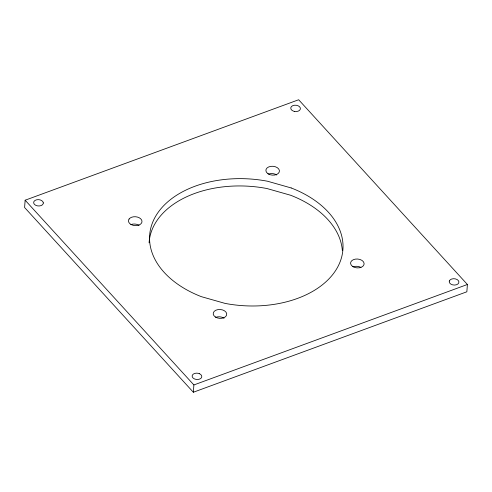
<?xml version="1.0" encoding="UTF-8"?>
<svg xmlns="http://www.w3.org/2000/svg" width="492" height="492" viewBox="0 0 492 492"><rect width="100%" height="100%" fill="white"/><g stroke="black" fill="none" stroke-linecap="round" stroke-linejoin="round"><path stroke-width="0.74" d="M25.147 200.213L24.6 207.513L193.338 392.247L466.853 291.787L467.4 284.487L298.662 99.753L25.147 200.213L193.885 384.947L193.338 392.247M193.885 384.947L467.4 284.487M130.823 224.653A6.783 4.44 4.3 0 1 139.058 225.268M215.877 317.291A6.783 4.44 4.3 0 1 224.075 318.195M268.558 174.076A6.783 4.44 4.3 0 1 276.762 174.98M353.176 266.842A6.783 4.44 4.3 0 1 360.937 267.414M149.088 242.796A96.893 63.437 4.3 0 1 266.935 188.528L290.643 195.256A96.893 63.437 4.3 0 1 342.346 250.446M43.314 202.907L43.191 203.725A4.846 3.173 4.3 0 1 35.498 205.182A4.846 3.173 4.3 0 1 36.285 199.881A4.846 3.173 4.3 0 1 43.314 202.907M449.356 280.969L449.239 281.793A4.846 3.173 4.3 0 0 456.268 284.813A4.846 3.173 4.3 0 0 457.05 279.511A4.846 3.173 4.3 0 0 449.356 280.969M129.101 219.008L128.566 220.09A6.783 4.44 4.3 0 0 133.16 225.318A6.783 4.44 4.3 0 0 141.352 223.331L141.887 222.249A6.783 4.44 4.3 0 0 137.293 217.027A6.783 4.44 4.3 0 0 129.101 219.008M291.19 187.956L267.482 181.222A96.893 63.437 4.3 0 0 155.478 216.523A96.893 63.437 4.3 0 0 201.382 296.67L225.09 303.404A96.893 63.437 4.3 0 0 337.1 268.103A96.893 63.437 4.3 0 0 291.19 187.956M294.493 111.426L293.306 111.081A4.846 3.173 4.3 0 1 292.672 105.712A4.846 3.173 4.3 0 1 300.311 107.92A4.846 3.173 4.3 0 1 294.493 111.426M199.242 373.613L198.061 373.274A4.846 3.173 4.3 0 0 192.237 376.78A4.846 3.173 4.3 0 0 199.881 378.988A4.846 3.173 4.3 0 0 199.242 373.613M215.33 316.965A6.783 4.44 4.3 0 0 226.566 315.237A6.783 4.44 4.3 0 0 218.036 309.585A6.783 4.44 4.3 0 0 215.33 316.965M268.005 173.744A6.783 4.44 4.3 0 0 279.247 172.022A6.783 4.44 4.3 0 0 270.723 166.364A6.783 4.44 4.3 0 0 268.005 173.744M352.758 266.529A6.783 4.44 4.3 0 0 363.957 264.714A6.783 4.44 4.3 0 0 355.329 259.124A6.783 4.44 4.3 0 0 352.758 266.529"/></g></svg>
